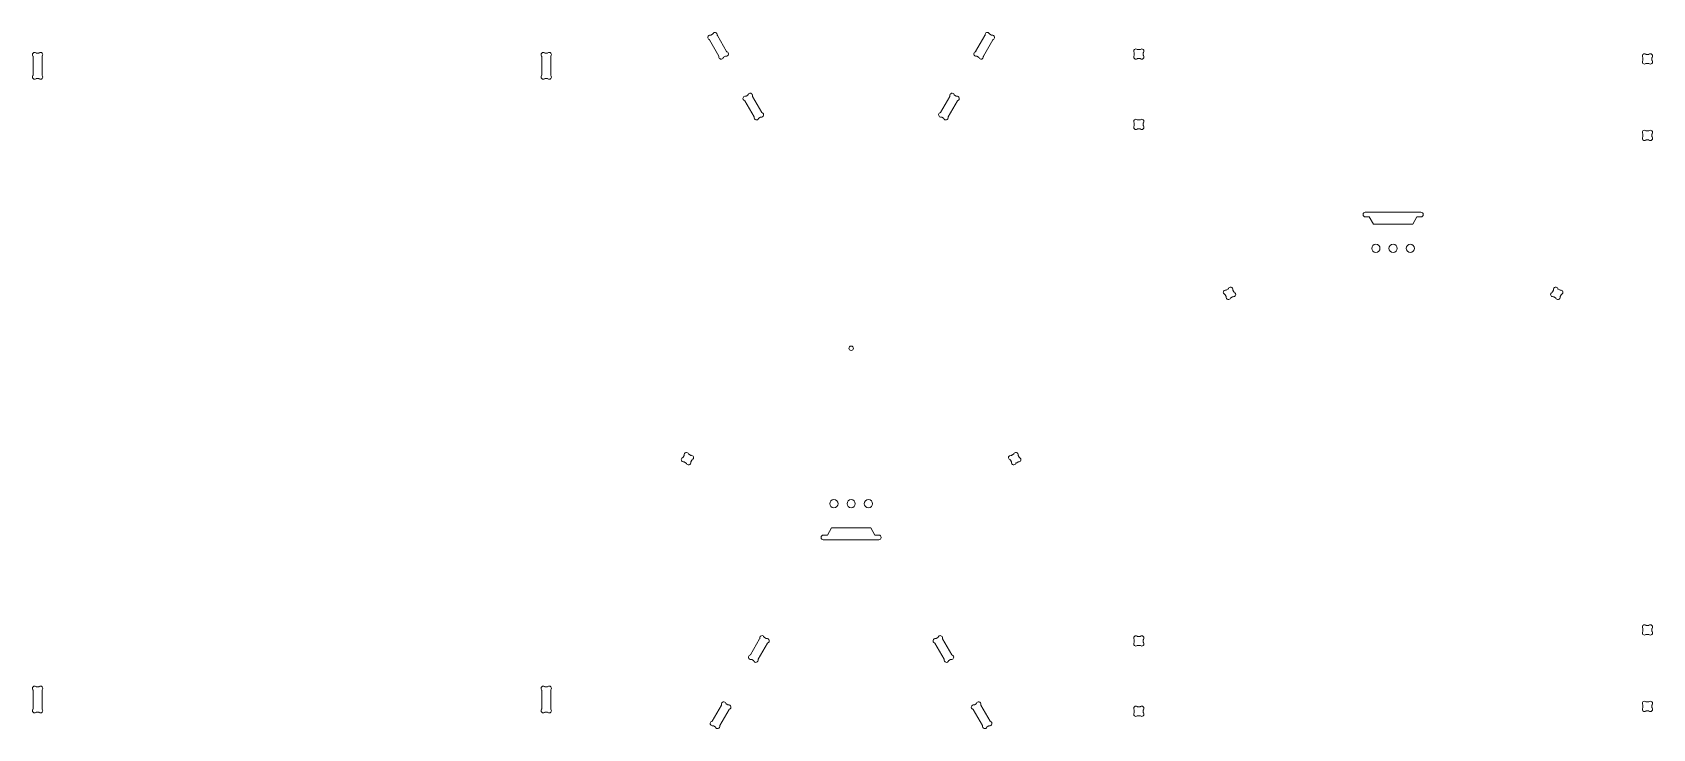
# Paper-space layout 'profile_inside' of a CAD drawing. Header units: millimetres. Extents: x 59 to 2407, y 106 to 1116.
import ezdxf

# ---------------------------------------------------------------- set-up
doc = ezdxf.new("R2010")
doc.units = ezdxf.units.MM

psp = doc.layouts.new('profile_inside')

# ---------------------------------------------------------------- linework, layer by layer
at = {"color": 7, "linetype": 'Continuous', "lineweight": 15}
for p, q in [((1040.4, 1105.5), (1053.8, 1082.2)), ((1044.7, 1113.8), (1042.2, 1112.4)), ((1065, 1088.7), (1051.6, 1112)), ((1439.3, 1112), (1425.9, 1088.7)), ((1437.2, 1082.2), (1450.6, 1105.5)), ((1448.7, 1112.4), (1446.3, 1113.8)), ((60.1, 1081.4), (60.1, 1054.6)), ((68, 1086.5), (65.2, 1086.5)), ((73.1, 1054.6), (73.1, 1081.4)), ((797.1, 1081.4), (797.1, 1054.6)), ((805, 1086.5), (802.2, 1086.5)), ((810.1, 1054.6), (810.1, 1081.4)), ((1060.7, 1080.4), (1063.2, 1081.8)), ((1427.8, 1081.8), (1430.2, 1080.4)), ((1655.8, 1086.4), (1655.8, 1083.6)), ((1663.8, 1091.5), (1660.9, 1091.5)), ((1668.8, 1083.6), (1668.8, 1086.4)), ((2400.8, 1084.5), (2397.9, 1084.5)), ((1660.9, 1078.5), (1663.8, 1078.5)), ((2392.8, 1079.4), (2392.8, 1076.6)), ((2397.9, 1071.5), (2400.8, 1071.5)), ((2405.8, 1076.6), (2405.8, 1079.4)), ((65.2, 1049.5), (68, 1049.5)), ((802.2, 1049.5), (805, 1049.5)), ((1091.4, 1017.1), (1104.8, 993.9)), ((1095.7, 1025.5), (1093.2, 1024.1)), ((1116, 1000.4), (1102.6, 1023.6)), ((1388.3, 1023.6), (1374.9, 1000.4)), ((1386.2, 993.9), (1399.6, 1017.1)), ((1397.7, 1024.1), (1395.3, 1025.5)), ((1111.7, 992.1), (1114.2, 993.5)), ((1376.8, 993.5), (1379.2, 992.1)), ((1663.8, 989.5), (1660.9, 989.5)), ((1655.8, 984.4), (1655.8, 981.6)), ((1660.9, 976.5), (1663.8, 976.5)), ((1668.8, 981.6), (1668.8, 984.4)), ((2392.8, 968.4), (2392.8, 965.6)), ((2400.8, 973.5), (2397.9, 973.5)), ((2405.8, 965.6), (2405.8, 968.4)), ((2397.9, 960.5), (2400.8, 960.5)), ((1987.3, 852.4), (1987.3, 851.9)), ((2071.2, 855.5), (1990.5, 855.5)), ((1990.5, 848.7), (1996.3, 848.7)), ((1996.3, 848.7), (2002.4, 838.2)), ((2059.3, 838.2), (2065.3, 848.7)), ((2065.3, 848.7), (2071.2, 848.7)), ((2074.3, 851.9), (2074.3, 852.4)), ((2002.4, 838.2), (2059.3, 838.2)), ((1787.4, 735.8), (1788.8, 733.4)), ((1791.7, 744.2), (1789.2, 742.8)), ((1795.7, 731.5), (1798.2, 733)), ((1800, 739.9), (1798.6, 742.3)), ((2263.1, 742.3), (2261.6, 739.9)), ((2263.5, 733), (2266, 731.5)), ((2272.5, 742.8), (2270, 744.2)), ((2272.9, 733.4), (2274.3, 735.8)), ((1003.4, 502.6), (1002, 500.2)), ((1003.8, 493.2), (1006.3, 491.8)), ((1012.8, 503.1), (1010.3, 504.5)), ((1013.2, 493.7), (1014.7, 496.1)), ((1476.3, 496.1), (1477.7, 493.7)), ((1480.6, 504.5), (1478.1, 503.1)), ((1484.6, 491.8), (1487.1, 493.2)), ((1489, 500.2), (1487.5, 502.6)), ((1202, 384.1), (1202, 383.6)), ((1211, 387.3), (1205.1, 387.3)), ((1205.1, 380.5), (1285.8, 380.5)), ((1217, 397.8), (1211, 387.3)), ((1273.9, 397.8), (1217, 397.8)), ((1280, 387.3), (1273.9, 397.8)), ((1285.8, 387.3), (1280, 387.3)), ((1289, 383.6), (1289, 384.1)), ((1112.9, 236.8), (1099.5, 213.6)), ((1122.3, 237.3), (1119.9, 238.7)), ((1371.1, 238.7), (1368.6, 237.3)), ((1391.4, 213.6), (1378, 236.8)), ((1655.8, 235.1), (1655.8, 232.3)), ((1663.8, 240.2), (1660.9, 240.2)), ((1668.8, 232.3), (1668.8, 235.1)), ((2392.8, 251.1), (2392.8, 248.3)), ((2400.8, 256.2), (2397.9, 256.2)), ((2397.9, 243.2), (2400.8, 243.2)), ((2405.8, 248.3), (2405.8, 251.1)), ((1110.8, 207.1), (1124.2, 230.3)), ((1366.7, 230.3), (1380.2, 207.1)), ((1660.9, 227.2), (1663.8, 227.2)), ((1101.4, 206.7), (1103.8, 205.2)), ((1387.1, 205.2), (1389.6, 206.7)), ((68, 167.2), (65.2, 167.2)), ((805, 167.2), (802.2, 167.2)), ((60.1, 162.1), (60.1, 135.3)), ((73.1, 135.3), (73.1, 162.1)), ((797.1, 162.1), (797.1, 135.3)), ((810.1, 135.3), (810.1, 162.1)), ((1066.8, 141.2), (1064.4, 142.6)), ((1426.6, 142.6), (1424.1, 141.2)), ((2400.8, 145.2), (2397.9, 145.2)), ((65.2, 130.2), (68, 130.2)), ((802.2, 130.2), (805, 130.2)), ((1057.4, 140.7), (1044, 117.5)), ((1055.3, 111), (1068.7, 134.2)), ((1422.2, 134.2), (1435.7, 111)), ((1446.9, 117.5), (1433.5, 140.7)), ((1655.8, 133.1), (1655.8, 130.3)), ((1663.8, 138.2), (1660.9, 138.2)), ((1660.9, 125.2), (1663.8, 125.2)), ((1668.8, 130.3), (1668.8, 133.1)), ((2392.8, 140.1), (2392.8, 137.3)), ((2397.9, 132.2), (2400.8, 132.2)), ((2405.8, 137.3), (2405.8, 140.1)), ((1045.9, 110.5), (1048.3, 109.1)), ((1442.6, 109.1), (1445.1, 110.5))]:
    psp.add_line(p, q, dxfattribs=at)
for centre, radius in [((2005.8, 803.2), 6), ((2030.8, 803.2), 6), ((2055.8, 803.2), 6), ((1245.5, 658.3), 3.17), ((1220.5, 432.8), 6), ((1245.5, 432.8), 6), ((1270.5, 432.8), 6)]:
    psp.add_circle(centre, radius, dxfattribs=at)
for centre, radius, start, end in [((1041, 1109), 3.28, 81.7806, 248.2194), ((1039.3, 1104.9), 1.2, 30, 68.2194), ((1041.6, 1113.5), 1.2, 261.7806, 300), ((1044.1, 1114.9), 1.2, 300, 338.2194), ((1048.2, 1113.2), 3.28, 351.7806, 158.2194), ((1052.7, 1112.6), 1.2, 171.7806, 210), ((1438.3, 1112.6), 1.2, 330, 8.2194), ((1442.7, 1113.2), 3.28, 21.7806, 188.2194), ((1446.9, 1114.9), 1.2, 201.7806, 240), ((1449.3, 1113.5), 1.2, 240, 278.2194), ((1449.9, 1109), 3.28, 291.7806, 98.2194), ((1451.6, 1104.9), 1.2, 111.7806, 150), ((62.4, 1084.2), 3.28, 51.7806, 218.2194), ((58.9, 1081.4), 1.2, 0, 38.2194), ((65.2, 1087.7), 1.2, 231.7806, 270), ((68, 1087.7), 1.2, 270, 308.2194), ((70.8, 1084.2), 3.28, 321.7806, 128.2194), ((74.3, 1081.4), 1.2, 141.7806, 180), ((799.4, 1084.2), 3.28, 51.7806, 218.2194), ((795.9, 1081.4), 1.2, 0, 38.2194), ((802.2, 1087.7), 1.2, 231.7806, 270), ((805, 1087.7), 1.2, 270, 308.2194), ((807.8, 1084.2), 3.28, 321.7806, 128.2194), ((811.3, 1081.4), 1.2, 141.7806, 180), ((1052.7, 1081.6), 1.2, 351.7806, 30), ((1057.2, 1081), 3.28, 171.7806, 338.2194), ((1061.3, 1079.3), 1.2, 120, 158.2194), ((1063.8, 1080.8), 1.2, 81.7806, 120), ((1064.4, 1085.2), 3.28, 261.7806, 68.2194), ((1066.1, 1089.3), 1.2, 210, 248.2194), ((1426.5, 1085.2), 3.28, 111.7806, 278.2194), ((1424.9, 1089.3), 1.2, 291.7806, 330), ((1427.2, 1080.8), 1.2, 60, 98.2194), ((1429.6, 1079.3), 1.2, 21.7806, 60), ((1433.8, 1081), 3.28, 201.7806, 8.2194), ((1438.2, 1081.6), 1.2, 150, 188.2194), ((1658.2, 1089.2), 3.28, 51.7806, 218.2194), ((1658.2, 1080.8), 3.27, 141.7806, 308.2194), ((1654.6, 1086.4), 1.2, 0, 38.2194), ((1654.6, 1083.6), 1.2, 321.7806, 0), ((1660.9, 1092.7), 1.2, 231.7806, 270), ((1663.8, 1092.7), 1.2, 270, 308.2194), ((1666.5, 1089.2), 3.28, 321.7806, 128.2194), ((1666.5, 1080.8), 3.28, 231.7806, 38.2194), ((1670, 1086.4), 1.2, 141.7806, 180), ((1670, 1083.6), 1.2, 180, 218.2194), ((2395.2, 1082.2), 3.28, 51.7806, 218.2194), ((2391.6, 1079.4), 1.2, 0, 38.2194), ((2397.9, 1085.7), 1.2, 231.7806, 270), ((2400.8, 1085.7), 1.2, 270, 308.2194), ((2403.5, 1082.2), 3.27, 321.7806, 128.2194), ((2407, 1079.4), 1.2, 141.7806, 180), ((1660.9, 1077.3), 1.2, 90, 128.2194), ((1663.8, 1077.3), 1.2, 51.7806, 90), ((2395.2, 1073.8), 3.28, 141.7806, 308.2194), ((2391.6, 1076.6), 1.2, 321.7806, 0), ((2397.9, 1070.3), 1.2, 90, 128.2194), ((2400.8, 1070.3), 1.2, 51.7806, 90), ((2403.5, 1073.8), 3.27, 231.7806, 38.2194), ((2407, 1076.6), 1.2, 180, 218.2194), ((62.4, 1051.8), 3.28, 141.7806, 308.2194), ((58.9, 1054.6), 1.2, 321.7806, 0), ((65.2, 1048.3), 1.2, 90, 128.2194), ((68, 1048.3), 1.2, 51.7806, 90), ((70.8, 1051.8), 3.27, 231.7806, 38.2194), ((74.3, 1054.6), 1.2, 180, 218.2194), ((799.4, 1051.8), 3.27, 141.7806, 308.2194), ((795.9, 1054.6), 1.2, 321.7806, 0), ((802.2, 1048.3), 1.2, 90, 128.2194), ((805, 1048.3), 1.2, 51.7806, 90), ((807.8, 1051.8), 3.28, 231.7806, 38.2194), ((811.3, 1054.6), 1.2, 180, 218.2194), ((1092, 1020.7), 3.28, 81.7806, 248.2194), ((1090.3, 1016.5), 1.2, 30, 68.2194), ((1092.6, 1025.1), 1.2, 261.7806, 300), ((1095.1, 1026.6), 1.2, 300, 338.2194), ((1099.2, 1024.9), 3.28, 351.7806, 158.2194), ((1103.7, 1024.2), 1.2, 171.7806, 210), ((1387.3, 1024.2), 1.2, 330, 8.2194), ((1391.7, 1024.9), 3.28, 21.7806, 188.2194), ((1395.9, 1026.6), 1.2, 201.7806, 240), ((1398.3, 1025.1), 1.2, 240, 278.2194), ((1398.9, 1020.7), 3.28, 291.7806, 98.2194), ((1400.6, 1016.5), 1.2, 111.7806, 150), ((1103.7, 993.3), 1.2, 351.7806, 30), ((1108.2, 992.7), 3.28, 171.7806, 338.2194), ((1112.3, 991), 1.2, 120, 158.2194), ((1114.8, 992.4), 1.2, 81.7806, 120), ((1115.4, 996.9), 3.28, 261.7806, 68.2194), ((1117.1, 1001), 1.2, 210, 248.2194), ((1375.5, 996.9), 3.28, 111.7806, 278.2194), ((1373.9, 1001), 1.2, 291.7806, 330), ((1376.2, 992.4), 1.2, 60, 98.2194), ((1378.6, 991), 1.2, 21.7806, 60), ((1382.8, 992.7), 3.28, 201.7806, 8.2194), ((1387.2, 993.3), 1.2, 150, 188.2194), ((1658.2, 987.2), 3.28, 51.7806, 218.2194), ((1660.9, 990.7), 1.2, 231.7806, 270), ((1663.8, 990.7), 1.2, 270, 308.2194), ((1666.5, 987.2), 3.28, 321.7806, 128.2194), ((1658.2, 978.8), 3.27, 141.7806, 308.2194), ((1654.6, 984.4), 1.2, 0, 38.2194), ((1654.6, 981.6), 1.2, 321.7806, 0), ((1660.9, 975.3), 1.2, 90, 128.2194), ((1663.8, 975.3), 1.2, 51.7806, 90), ((1666.5, 978.8), 3.28, 231.7806, 38.2194), ((1670, 984.4), 1.2, 141.7806, 180), ((1670, 981.6), 1.2, 180, 218.2194), ((2395.2, 971.2), 3.28, 51.7806, 218.2194), ((2395.2, 962.8), 3.28, 141.7806, 308.2194), ((2391.6, 968.4), 1.2, 0, 38.2194), ((2391.6, 965.6), 1.2, 321.7806, 0), ((2397.9, 974.7), 1.2, 231.7806, 270), ((2400.8, 974.7), 1.2, 270, 308.2194), ((2403.5, 971.2), 3.27, 321.7806, 128.2194), ((2403.5, 962.8), 3.28, 231.7806, 38.2194), ((2407, 968.4), 1.2, 141.7806, 180), ((2407, 965.6), 1.2, 180, 218.2194), ((2397.9, 959.3), 1.2, 90, 128.2194), ((2400.8, 959.3), 1.2, 51.7806, 90), ((1990.5, 852.4), 3.18, 90, 180), ((1990.5, 851.9), 3.18, 180, 270), ((2071.2, 852.4), 3.17, 0, 90), ((2071.2, 851.9), 3.17, 270, 0), ((1788, 739.4), 3.28, 81.7806, 248.2194), ((1786.3, 735.2), 1.2, 30, 68.2194), ((1788.6, 743.8), 1.2, 261.7806, 300), ((1787.7, 732.8), 1.2, 351.7806, 30), ((1792.2, 732.2), 3.28, 171.7806, 338.2194), ((1791.1, 745.2), 1.2, 300, 338.2194), ((1795.2, 743.6), 3.28, 351.7806, 158.2194), ((1796.3, 730.5), 1.2, 120, 158.2194), ((1798.8, 731.9), 1.2, 81.7806, 120), ((1799.7, 742.9), 1.2, 171.7806, 210), ((1799.4, 736.3), 3.28, 261.7806, 68.2194), ((1801.1, 740.5), 1.2, 210, 248.2194), ((2262.3, 736.3), 3.28, 111.7806, 278.2194), ((2260.6, 740.5), 1.2, 291.7806, 330), ((2262.9, 731.9), 1.2, 60, 98.2194), ((2262, 742.9), 1.2, 330, 8.2194), ((2266.5, 743.6), 3.27, 21.7806, 188.2194), ((2265.4, 730.5), 1.2, 21.7806, 60), ((2269.5, 732.2), 3.28, 201.7806, 8.2194), ((2270.6, 745.2), 1.2, 201.7806, 240), ((2273.1, 743.8), 1.2, 240, 278.2194), ((2273.9, 732.8), 1.2, 150, 188.2194), ((2273.7, 739.4), 3.28, 291.7806, 98.2194), ((2275.4, 735.2), 1.2, 111.7806, 150), ((1002.6, 496.6), 3.28, 111.7806, 278.2194), ((1000.9, 500.8), 1.2, 291.7806, 330), ((1003.2, 492.2), 1.2, 60, 98.2194), ((1002.4, 503.2), 1.2, 330, 8.2194), ((1006.8, 503.8), 3.28, 21.7806, 188.2194), ((1010.9, 505.5), 1.2, 201.7806, 240), ((1013.4, 504.1), 1.2, 240, 278.2194), ((1014.3, 493.1), 1.2, 150, 188.2194), ((1014, 499.7), 3.28, 291.7806, 98.2194), ((1015.7, 495.5), 1.2, 111.7806, 150), ((1476.9, 499.7), 3.28, 81.7806, 248.2194), ((1475.2, 495.5), 1.2, 30, 68.2194), ((1477.5, 504.1), 1.2, 261.7806, 300), ((1476.7, 493.1), 1.2, 351.7806, 30), ((1480, 505.5), 1.2, 300, 338.2194), ((1484.1, 503.8), 3.28, 351.7806, 158.2194), ((1487.7, 492.2), 1.2, 81.7806, 120), ((1488.6, 503.2), 1.2, 171.7806, 210), ((1488.3, 496.6), 3.28, 261.7806, 68.2194), ((1490, 500.8), 1.2, 210, 248.2194), ((1005.7, 490.8), 1.2, 21.7806, 60), ((1009.9, 492.4), 3.28, 201.7806, 8.2194), ((1481.1, 492.4), 3.28, 171.7806, 338.2194), ((1485.2, 490.8), 1.2, 120, 158.2194), ((1205.1, 384.1), 3.17, 90, 180), ((1205.1, 383.6), 3.18, 180, 270), ((1285.8, 384.1), 3.18, 0, 90), ((1285.8, 383.6), 3.18, 270, 0), ((1111.9, 237.4), 1.2, 330, 8.2194), ((1116.3, 238.1), 3.28, 21.7806, 188.2194), ((1120.5, 239.7), 1.2, 201.7806, 240), ((1122.9, 238.3), 1.2, 240, 278.2194), ((1123.6, 233.9), 3.28, 291.7806, 98.2194), ((1367.4, 233.9), 3.27, 81.7806, 248.2194), ((1368, 238.3), 1.2, 261.7806, 300), ((1370.5, 239.7), 1.2, 300, 338.2194), ((1374.6, 238.1), 3.28, 351.7806, 158.2194), ((1379, 237.4), 1.2, 171.7806, 210), ((1658.2, 237.9), 3.28, 51.7806, 218.2194), ((1654.6, 235.1), 1.2, 0, 38.2194), ((1660.9, 241.4), 1.2, 231.7806, 270), ((1663.8, 241.4), 1.2, 270, 308.2194), ((1666.5, 237.9), 3.28, 321.7806, 128.2194), ((1670, 235.1), 1.2, 141.7806, 180), ((2395.2, 253.9), 3.28, 51.7806, 218.2194), ((2395.2, 245.5), 3.28, 141.7806, 308.2194), ((2391.6, 251.1), 1.2, 0, 38.2194), ((2391.6, 248.3), 1.2, 321.7806, 0), ((2397.9, 257.4), 1.2, 231.7806, 270), ((2397.9, 242), 1.2, 90, 128.2194), ((2400.8, 257.4), 1.2, 270, 308.2194), ((2400.8, 242), 1.2, 51.7806, 90), ((2403.5, 253.9), 3.27, 321.7806, 128.2194), ((2403.5, 245.5), 3.28, 231.7806, 38.2194), ((2407, 251.1), 1.2, 141.7806, 180), ((2407, 248.3), 1.2, 180, 218.2194), ((1100.1, 210.1), 3.28, 111.7806, 278.2194), ((1098.5, 214.2), 1.2, 291.7806, 330), ((1125.2, 229.7), 1.2, 111.7806, 150), ((1365.7, 229.7), 1.2, 30, 68.2194), ((1390.8, 210.1), 3.27, 261.7806, 68.2194), ((1392.5, 214.2), 1.2, 210, 248.2194), ((1658.2, 229.5), 3.28, 141.7806, 308.2194), ((1654.6, 232.3), 1.2, 321.7806, 0), ((1660.9, 226), 1.2, 90, 128.2194), ((1663.8, 226), 1.2, 51.7806, 90), ((1666.5, 229.5), 3.28, 231.7806, 38.2194), ((1670, 232.3), 1.2, 180, 218.2194), ((1100.8, 205.6), 1.2, 60, 98.2194), ((1103.2, 204.2), 1.2, 21.7806, 60), ((1107.4, 205.9), 3.28, 201.7806, 8.2194), ((1111.8, 206.5), 1.2, 150, 188.2194), ((1379.1, 206.5), 1.2, 351.7806, 30), ((1383.6, 205.9), 3.28, 171.7806, 338.2194), ((1387.7, 204.2), 1.2, 120, 158.2194), ((1390.2, 205.6), 1.2, 81.7806, 120), ((62.4, 164.9), 3.28, 51.7806, 218.2194), ((65.2, 168.4), 1.2, 231.7806, 270), ((68, 168.4), 1.2, 270, 308.2194), ((70.8, 164.9), 3.28, 321.7806, 128.2194), ((799.4, 164.9), 3.28, 51.7806, 218.2194), ((802.2, 168.4), 1.2, 231.7806, 270), ((805, 168.4), 1.2, 270, 308.2194), ((807.8, 164.9), 3.28, 321.7806, 128.2194), ((58.9, 162.1), 1.2, 0, 38.2194), ((74.3, 162.1), 1.2, 141.7806, 180), ((795.9, 162.1), 1.2, 0, 38.2194), ((811.3, 162.1), 1.2, 141.7806, 180), ((1056.4, 141.3), 1.2, 330, 8.2194), ((1060.8, 142), 3.28, 21.7806, 188.2194), ((1065, 143.6), 1.2, 201.7806, 240), ((1067.4, 142.2), 1.2, 240, 278.2194), ((1068.1, 137.8), 3.28, 291.7806, 98.2194), ((1422.9, 137.8), 3.28, 81.7806, 248.2194), ((1423.5, 142.2), 1.2, 261.7806, 300), ((1426, 143.6), 1.2, 300, 338.2194), ((1430.1, 142), 3.28, 351.7806, 158.2194), ((1434.5, 141.3), 1.2, 171.7806, 210), ((2395.2, 142.9), 3.28, 51.7806, 218.2194), ((2397.9, 146.4), 1.2, 231.7806, 270), ((2400.8, 146.4), 1.2, 270, 308.2194), ((2403.5, 142.9), 3.28, 321.7806, 128.2194), ((62.4, 132.5), 3.28, 141.7806, 308.2194), ((58.9, 135.3), 1.2, 321.7806, 0), ((65.2, 129), 1.2, 90, 128.2194), ((68, 129), 1.2, 51.7806, 90), ((70.8, 132.5), 3.28, 231.7806, 38.2194), ((74.3, 135.3), 1.2, 180, 218.2194), ((799.4, 132.5), 3.28, 141.7806, 308.2194), ((795.9, 135.3), 1.2, 321.7806, 0), ((802.2, 129), 1.2, 90, 128.2194), ((805, 129), 1.2, 51.7806, 90), ((807.8, 132.5), 3.28, 231.7806, 38.2194), ((811.3, 135.3), 1.2, 180, 218.2194), ((1043, 118.1), 1.2, 291.7806, 330), ((1069.7, 133.6), 1.2, 111.7806, 150), ((1421.2, 133.6), 1.2, 30, 68.2194), ((1448, 118.1), 1.2, 210, 248.2194), ((1658.2, 135.9), 3.28, 51.7806, 218.2194), ((1658.2, 127.5), 3.28, 141.7806, 308.2194), ((1654.6, 133.1), 1.2, 0, 38.2194), ((1654.6, 130.3), 1.2, 321.7806, 0), ((1660.9, 139.4), 1.2, 231.7806, 270), ((1660.9, 124), 1.2, 90, 128.2194), ((1663.8, 139.4), 1.2, 270, 308.2194), ((1663.8, 124), 1.2, 51.7806, 90), ((1666.5, 135.9), 3.28, 321.7806, 128.2194), ((1666.5, 127.5), 3.28, 231.7806, 38.2194), ((1670, 133.1), 1.2, 141.7806, 180), ((1670, 130.3), 1.2, 180, 218.2194), ((2395.2, 134.5), 3.28, 141.7806, 308.2194), ((2391.6, 140.1), 1.2, 360, 38.2194), ((2391.6, 137.3), 1.2, 321.7806, 0), ((2397.9, 131), 1.2, 90, 128.2194), ((2400.8, 131), 1.2, 51.7806, 90), ((2403.5, 134.5), 3.27, 231.7806, 38.2194), ((2407, 140.1), 1.2, 141.7806, 180), ((2407, 137.3), 1.2, 180, 218.2194), ((1044.6, 113.9), 3.28, 111.7806, 278.2194), ((1045.3, 109.5), 1.2, 60, 98.2194), ((1047.7, 108.1), 1.2, 21.7806, 60), ((1051.9, 109.7), 3.28, 201.7806, 8.2194), ((1056.3, 110.4), 1.2, 150, 188.2194), ((1434.6, 110.4), 1.2, 351.7806, 30), ((1439.1, 109.7), 3.28, 171.7806, 338.2194), ((1443.2, 108.1), 1.2, 120, 158.2194), ((1445.7, 109.5), 1.2, 81.7806, 120), ((1446.3, 113.9), 3.28, 261.7806, 68.2194)]:
    psp.add_arc(centre, radius, start, end, dxfattribs=at)

doc.saveas('drawing.dxf')
